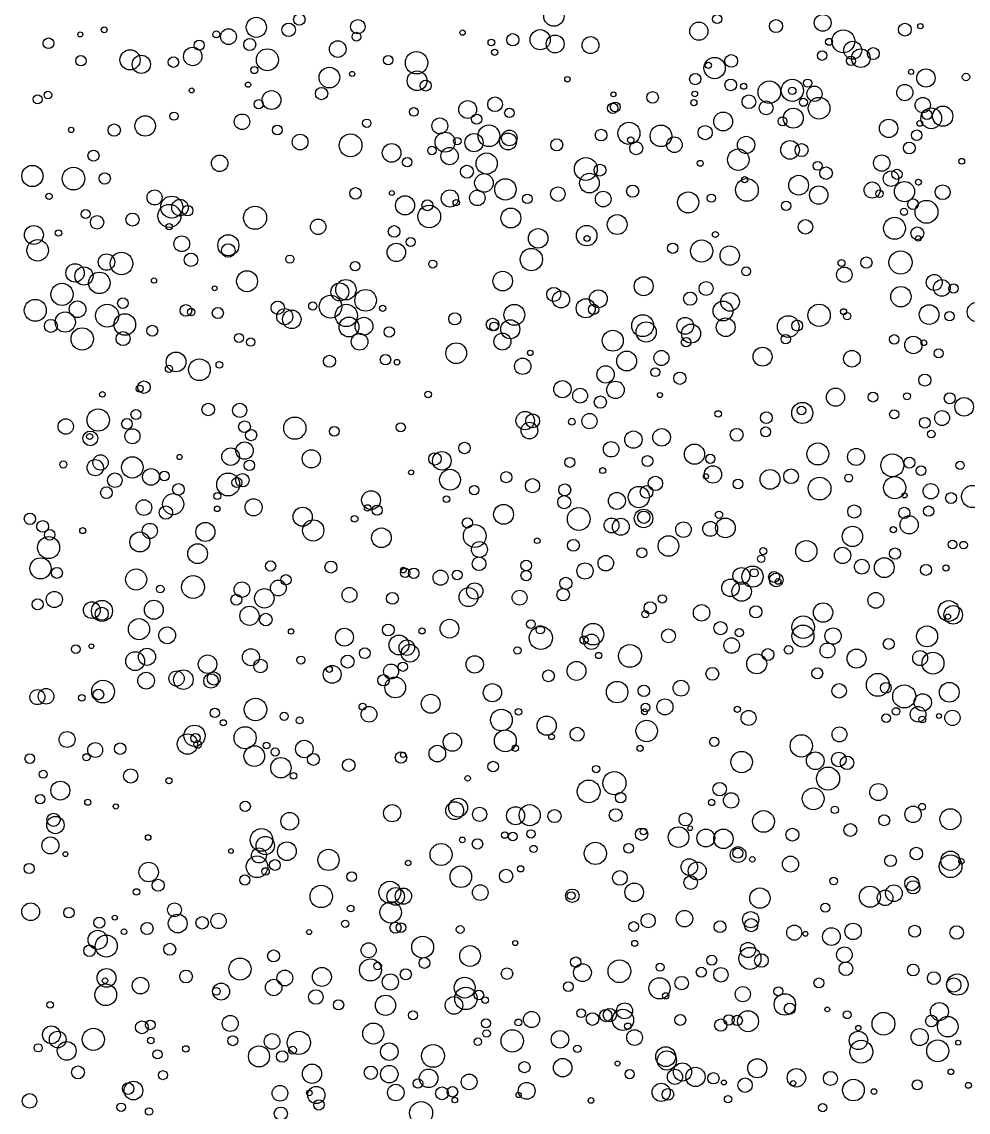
# Model space of a CAD drawing. Extents: x -296 to 296, y -196 to 196.
# Drawn here: x -295.4 to -234.3, y -147.5 to -77.1 of the extents above; entities that cross this region are included whole.
import ezdxf

# ---------------------------------------------------------------- set-up
doc = ezdxf.new("R2010")
doc.units = 0

msp = doc.modelspace()

# ---------------------------------------------------------------- linework, layer by layer
at = {"layer": 'VIA'}
for centre, radius in [((-261.052, -76.7116), 0.6558), ((-280.2837, -77.437), 0.6508), ((-277.5054, -76.9248), 0.3732), ((-250.4992, -76.9057), 0.2925), ((-243.6789, -77.1498), 0.5414), ((-290.1141, -77.5987), 0.1891), ((-278.1955, -77.5995), 0.4357), ((-273.725, -77.3935), 0.4647), ((-251.6839, -77.6863), 0.5899), ((-246.697, -77.3567), 0.4236), ((-238.3667, -77.5847), 0.4145), ((-237.363, -77.3611), 0.1712), ((-293.7152, -78.4671), 0.3453), ((-291.6612, -77.8942), 0.1612), ((-282.8682, -77.8953), 0.2238), ((-282.0823, -78.0384), 0.5139), ((-280.7096, -78.5439), 0.3891), ((-273.8162, -78.0394), 0.2805), ((-266.9517, -77.7783), 0.1738), ((-265.0919, -78.4187), 0.2184), ((-263.705, -78.2379), 0.3934), ((-261.9392, -78.2352), 0.6516), ((-260.9723, -78.5109), 0.5771), ((-258.682, -78.5835), 0.5451), ((-243.2682, -78.3735), 0.225), ((-242.3485, -78.3352), 0.7386), ((-288.444, -79.5368), 0.6522), ((-284.3931, -79.3175), 0.5968), ((-283.9789, -78.5869), 0.3275), ((-279.5725, -79.5332), 0.7108), ((-275.0228, -78.8377), 0.5384), ((-264.8765, -79.0518), 0.2054), ((-241.7399, -78.9148), 0.5807), ((-241.2147, -79.4298), 0.5997), ((-240.4081, -79.1305), 0.3829), ((-291.6212, -79.5934), 0.3385), ((-287.7125, -79.8264), 0.5893), ((-285.6432, -79.6814), 0.3407), ((-271.7558, -79.5596), 0.3032), ((-269.9312, -79.7296), 0.7215), ((-250.6682, -80.0648), 0.6896), ((-249.5932, -79.6075), 0.4118), ((-243.7158, -79.2632), 0.3064), ((-241.8466, -79.6026), 0.2957), ((-280.4118, -80.1963), 0.2316), ((-275.5641, -80.6834), 0.6668), ((-274.09, -80.4468), 0.1628), ((-269.8959, -80.8896), 0.6371), ((-251.0686, -79.8893), 0.204), ((-237.967, -80.314), 0.1657), ((-237.0038, -80.71), 0.5933), ((-280.8184, -81.1409), 0.1687), ((-269.336, -81.2004), 0.3557), ((-260.1741, -80.7862), 0.1755), ((-251.9149, -80.7781), 0.3662), ((-249.6197, -81.155), 0.3786), ((-247.128, -81.6226), 0.7271), ((-245.6436, -81.5096), 0.7144), ((-244.6539, -81.0479), 0.2645), ((-234.4173, -80.6462), 0.2413), ((-293.7547, -81.8152), 0.2482), ((-284.4611, -81.5147), 0.16), ((-279.3041, -82.1337), 0.6073), ((-276.066, -81.7197), 0.3952), ((-257.207, -81.7649), 0.1624), ((-254.6713, -81.9623), 0.3727), ((-251.9447, -81.7413), 0.183), ((-248.7822, -81.2417), 0.1983), ((-245.6445, -81.5397), 0.2399), ((-244.205, -81.7272), 0.4909), ((-238.3715, -81.6531), 0.5238), ((-294.4254, -82.0927), 0.2921), ((-280.1313, -82.4055), 0.2962), ((-266.6214, -82.7499), 0.5765), ((-264.8522, -82.407), 0.478), ((-257.249, -82.6646), 0.339), ((-257.0898, -82.5801), 0.3174), ((-252.0048, -82.3034), 0.2005), ((-248.443, -82.2443), 0.4443), ((-247.3303, -82.637), 0.4508), ((-244.927, -82.2809), 0.2599), ((-243.9136, -82.6658), 0.7053), ((-237.2075, -82.4592), 0.4946), ((-285.6089, -83.1753), 0.2673), ((-281.2058, -83.5374), 0.5006), ((-270.1006, -82.9037), 0.2814), ((-266.0425, -83.3682), 0.3286), ((-263.9297, -82.968), 0.3045), ((-250.1129, -83.5195), 0.6106), ((-245.5781, -83.3056), 0.6466), ((-236.6642, -83.3118), 0.6726), ((-236.9346, -83.0752), 0.3127), ((-235.9197, -83.1801), 0.6525), ((-289.4673, -84.0755), 0.3957), ((-287.4655, -83.8088), 0.6622), ((-278.9299, -84.0765), 0.3142), ((-273.1492, -83.6341), 0.2711), ((-268.4198, -83.8061), 0.5116), ((-265.2499, -84.445), 0.7014), ((-256.2027, -84.2848), 0.7138), ((-254.136, -84.4499), 0.6964), ((-251.2743, -84.2373), 0.4593), ((-246.2821, -83.5073), 0.2852), ((-239.4185, -83.9659), 0.5934), ((-237.408, -83.6483), 0.1847), ((-292.2508, -84.0636), 0.1743), ((-277.4516, -84.8489), 0.5068), ((-274.1901, -85.0617), 0.7354), ((-268.082, -84.8539), 0.6459), ((-267.2969, -84.7921), 0.2441), ((-266.2177, -84.889), 0.5908), ((-264.0153, -84.8126), 0.546), ((-263.9298, -84.5822), 0.5006), ((-258.0005, -84.4013), 0.3794), ((-256.0881, -84.7204), 0.2106), ((-253.2637, -85.0221), 0.5051), ((-248.6291, -85.0358), 0.5568), ((-237.6024, -84.4068), 0.3414), ((-271.5424, -85.55), 0.6016), ((-268.9317, -85.3933), 0.2754), ((-267.7965, -85.7532), 0.5587), ((-260.8679, -85.0295), 0.387), ((-255.7271, -85.2506), 0.4242), ((-245.7911, -85.3558), 0.6032), ((-245.0439, -85.3686), 0.4238), ((-238.0837, -85.2357), 0.3803), ((-290.8072, -85.7297), 0.3566), ((-282.6559, -86.2197), 0.5332), ((-270.5288, -86.1548), 0.3016), ((-265.3979, -86.2372), 0.6848), ((-258.9868, -86.5917), 0.7406), ((-249.1356, -85.9877), 0.6954), ((-239.8651, -86.2048), 0.528), ((-234.6927, -86.0922), 0.1867), ((-294.7565, -87.0409), 0.6835), ((-292.099, -87.2132), 0.7318), ((-266.6746, -86.7693), 0.4168), ((-258.0777, -86.6646), 0.3805), ((-251.5922, -86.2254), 0.1905), ((-244.0004, -86.3895), 0.2858), ((-243.4597, -86.8625), 0.4056), ((-238.8766, -86.9326), 0.3277), ((-290.0837, -87.1998), 0.3675), ((-265.572, -87.493), 0.6042), ((-264.1824, -87.9115), 0.692), ((-258.7515, -87.5022), 0.6357), ((-248.5766, -87.9427), 0.7357), ((-248.7199, -87.2808), 0.206), ((-245.2351, -87.636), 0.6373), ((-239.2627, -87.215), 0.5033), ((-237.4898, -87.4413), 0.1921), ((-286.8608, -88.4268), 0.4879), ((-273.8732, -88.166), 0.3727), ((-271.5231, -88.1463), 0.1579), ((-267.7746, -88.494), 0.5558), ((-266.0005, -88.4553), 0.5017), ((-260.7956, -88.2138), 0.4739), ((-257.8649, -88.5324), 0.5055), ((-255.9624, -88.0232), 0.3933), ((-252.3752, -88.7506), 0.6813), ((-243.9377, -88.2757), 0.5945), ((-240.4816, -87.9499), 0.521), ((-240.0119, -88.1868), 0.2405), ((-238.3915, -88.0522), 0.6549), ((-235.9292, -88.0886), 0.4787), ((-293.6794, -88.3574), 0.2054), ((-285.7481, -89.0543), 0.7119), ((-285.2222, -89.0845), 0.5333), ((-270.6719, -88.9409), 0.6188), ((-269.2263, -88.9327), 0.3539), ((-267.3628, -88.7631), 0.2071), ((-262.77, -88.5171), 0.3112), ((-250.8715, -88.4753), 0.2673), ((-246.0451, -88.9651), 0.3002), ((-237.8469, -88.8596), 0.3446), ((-236.9723, -89.3565), 0.7394), ((-291.3227, -89.5063), 0.2906), ((-288.2863, -89.8568), 0.4221), ((-285.9009, -89.6178), 0.7442), ((-284.7228, -89.2828), 0.3428), ((-280.3654, -89.7404), 0.7481), ((-269.1064, -89.6575), 0.7323), ((-263.8337, -89.7575), 0.6441), ((-238.4248, -89.3555), 0.2283), ((-290.5772, -90.0341), 0.4343), ((-285.9154, -90.3193), 0.2072), ((-276.2895, -90.3227), 0.4997), ((-256.9619, -90.1802), 0.6399), ((-244.7916, -90.3299), 0.4676), ((-239.0344, -90.4201), 0.7079), ((-294.6609, -90.852), 0.611), ((-293.0692, -90.7259), 0.2099), ((-282.0936, -91.5175), 0.6809), ((-271.3791, -90.6272), 0.3755), ((-262.066, -91.0739), 0.6301), ((-258.9348, -90.893), 0.661), ((-258.9121, -91.0801), 0.1924), ((-250.6166, -90.8227), 0.1944), ((-237.5635, -90.7436), 0.4153), ((-294.4211, -91.8469), 0.6958), ((-285.1024, -91.4234), 0.5078), ((-282.097, -91.8577), 0.4377), ((-271.2358, -91.9788), 0.5946), ((-270.3108, -91.3051), 0.2831), ((-253.371, -91.7117), 0.3325), ((-251.5041, -91.8915), 0.7183), ((-249.6905, -92.1878), 0.6256), ((-237.5026, -91.0759), 0.1789), ((-289.9662, -92.6074), 0.5307), ((-289.0006, -92.6933), 0.727), ((-284.5077, -92.4546), 0.4328), ((-278.1201, -92.4172), 0.2653), ((-262.507, -92.4425), 0.7222), ((-240.8545, -92.6383), 0.3648), ((-238.6472, -92.6312), 0.7469), ((-291.9957, -93.3072), 0.5952), ((-291.4252, -93.5067), 0.5876), ((-273.905, -92.8723), 0.3047), ((-268.8812, -92.7331), 0.2589), ((-248.6256, -93.2059), 0.2899), ((-242.2814, -93.4238), 0.4979), ((-242.4643, -92.6617), 0.2243), ((-290.4278, -93.9486), 0.6949), ((-286.8989, -93.7986), 0.1706), ((-280.8839, -93.8421), 0.676), ((-264.3586, -93.835), 0.6334), ((-255.2483, -94.1668), 0.613), ((-236.4657, -93.9216), 0.5157), ((-292.8432, -94.6959), 0.7176), ((-282.9771, -94.2999), 0.1534), ((-274.889, -94.5328), 0.5802), ((-274.493, -94.389), 0.6586), ((-273.2185, -95.0765), 0.7018), ((-261.0601, -94.693), 0.4545), ((-258.1783, -94.9776), 0.58), ((-251.2159, -94.3147), 0.4507), ((-238.623, -94.842), 0.6582), ((-235.9783, -94.2763), 0.5396), ((-235.2247, -94.3134), 0.299), ((-294.5695, -95.7231), 0.7101), ((-288.9092, -95.2606), 0.3406), ((-275.4881, -95.4861), 0.7336), ((-260.5932, -95.0202), 0.5506), ((-258.9947, -95.5929), 0.6148), ((-252.2473, -94.9714), 0.4251), ((-249.6692, -95.1785), 0.6028), ((-291.8334, -95.6559), 0.5371), ((-289.9237, -96.0653), 0.7449), ((-284.8369, -95.7284), 0.377), ((-284.4984, -95.8366), 0.2418), ((-282.7701, -95.8935), 0.3596), ((-278.9007, -95.5567), 0.4317), ((-278.4486, -96.1307), 0.5187), ((-277.9911, -96.3042), 0.5981), ((-276.6331, -95.4423), 0.2682), ((-274.4662, -96.0548), 0.7213), ((-272.1167, -95.5954), 0.1972), ((-263.6073, -96.0162), 0.6746), ((-258.4844, -95.6649), 0.3354), ((-250.1216, -95.764), 0.6398), ((-243.9075, -96.0428), 0.7222), ((-242.3267, -95.8081), 0.1926), ((-236.8005, -95.9967), 0.6343), ((-235.4795, -96.1038), 0.308), ((-233.7053, -95.8303), 0.6366), ((-293.5611, -96.7283), 0.4179), ((-292.635, -96.4793), 0.6529), ((-288.7809, -96.6391), 0.6961), ((-274.297, -96.7986), 0.643), ((-273.3272, -96.749), 0.5745), ((-267.4529, -96.2751), 0.3911), ((-265.0149, -96.6394), 0.4065), ((-264.9119, -96.7617), 0.283), ((-263.8711, -96.9483), 0.6148), ((-255.3129, -96.7134), 0.7089), ((-255.0905, -97.1208), 0.6545), ((-252.565, -96.7247), 0.5389), ((-249.9476, -96.812), 0.6059), ((-245.9023, -96.7733), 0.7037), ((-245.3307, -96.7079), 0.3532), ((-242.1007, -96.095), 0.2361), ((-291.5368, -97.5733), 0.7225), ((-288.8947, -97.5526), 0.4525), ((-287.0063, -97.0401), 0.3512), ((-281.4031, -97.5041), 0.2947), ((-273.6074, -97.753), 0.5394), ((-271.6939, -97.1175), 0.3383), ((-264.3797, -97.7405), 0.5499), ((-257.244, -97.6859), 0.6775), ((-252.1889, -97.228), 0.616), ((-280.6497, -97.7761), 0.2714), ((-267.3649, -98.4931), 0.672), ((-252.5123, -97.7826), 0.3042), ((-246.0629, -97.5927), 0.3029), ((-239.0572, -97.5991), 0.3049), ((-237.8153, -97.9608), 0.5627), ((-237.1487, -97.8187), 0.1836), ((-285.4739, -99.0601), 0.6382), ((-275.5547, -99.0174), 0.3873), ((-271.9345, -98.9112), 0.3365), ((-262.5797, -98.4732), 0.1772), ((-256.3448, -98.9994), 0.6421), ((-254.1031, -98.8031), 0.4866), ((-247.5644, -98.7172), 0.6099), ((-241.7872, -98.8499), 0.5408), ((-236.1803, -98.5039), 0.2928), ((-285.929, -99.501), 0.2345), ((-283.9657, -99.5589), 0.7034), ((-282.6746, -99.2499), 0.2151), ((-271.192, -99.0746), 0.1848), ((-263.0693, -99.3381), 0.5285), ((-257.7102, -99.8672), 0.5588), ((-254.4946, -99.7209), 0.2873), ((-252.912, -100.1156), 0.396), ((-237.0809, -100.229), 0.3914), ((-287.827, -100.7843), 0.2257), ((-287.5464, -100.6897), 0.4049), ((-260.502, -100.8159), 0.5564), ((-257.0717, -100.863), 0.5628), ((-242.8466, -101.3342), 0.5875), ((-290.2307, -101.1554), 0.1794), ((-269.1775, -101.1601), 0.2141), ((-259.3546, -101.2392), 0.48), ((-258.0502, -101.6532), 0.3958), ((-254.1986, -101.1986), 0.1634), ((-240.4258, -101.3308), 0.3184), ((-238.2311, -101.2753), 0.2231), ((-235.4655, -101.4043), 0.3575), ((-234.5357, -101.9594), 0.5972), ((-290.5028, -102.813), 0.7213), ((-288.0639, -102.4576), 0.3218), ((-283.3903, -102.1316), 0.4083), ((-281.3559, -102.1908), 0.4601), ((-244.9999, -102.3541), 0.6825), ((-245.0449, -102.1997), 0.2743), ((-239.0575, -102.4415), 0.2933), ((-292.6018, -103.2315), 0.4972), ((-288.645, -103.0589), 0.3449), ((-281.0468, -103.2471), 0.3789), ((-277.7958, -103.3363), 0.7163), ((-262.9073, -102.8463), 0.5945), ((-262.4238, -102.8667), 0.4486), ((-259.8907, -102.9194), 0.2181), ((-258.7503, -102.8788), 0.4937), ((-250.4342, -102.4139), 0.2062), ((-247.3233, -102.6603), 0.3813), ((-237.0809, -102.9875), 0.3489), ((-235.9608, -102.6846), 0.4793), ((-291.0094, -103.9998), 0.4773), ((-288.2924, -103.86), 0.4882), ((-280.622, -103.7845), 0.3622), ((-275.246, -103.5369), 0.3157), ((-270.952, -103.2827), 0.299), ((-262.6354, -103.4924), 0.5381), ((-255.911, -104.0782), 0.5585), ((-254.0908, -103.9289), 0.5697), ((-249.2371, -103.7656), 0.4171), ((-247.3659, -103.5751), 0.3206), ((-236.6621, -103.7205), 0.2481), ((-291.0554, -103.8756), 0.1946), ((-281.0446, -104.786), 0.5612), ((-266.8282, -104.6187), 0.3717), ((-257.3542, -104.7007), 0.4989), ((-281.9467, -105.177), 0.5693), ((-276.7251, -105.3183), 0.5888), ((-268.7368, -105.3235), 0.3997), ((-268.2921, -105.4487), 0.6016), ((-251.9672, -105.0165), 0.6529), ((-243.9925, -105.0035), 0.7119), ((-241.5207, -105.1937), 0.5525), ((-292.7562, -105.6893), 0.2313), ((-290.6977, -105.8904), 0.5263), ((-290.3526, -105.553), 0.495), ((-288.2978, -105.8746), 0.6921), ((-285.2438, -105.1985), 0.1666), ((-280.7323, -105.737), 0.3406), ((-260.0219, -105.5491), 0.3208), ((-255.0068, -105.461), 0.3501), ((-250.9442, -105.3202), 0.2977), ((-239.1809, -105.7399), 0.7358), ((-238.0719, -105.5633), 0.3551), ((-234.8022, -105.7402), 0.2714), ((-289.4269, -106.6983), 0.4715), ((-287.0921, -106.4856), 0.5385), ((-286.2217, -106.4283), 0.3088), ((-282.102, -106.9752), 0.7395), ((-281.1822, -106.702), 0.4359), ((-270.2801, -106.1883), 0.1591), ((-267.7674, -106.6683), 0.6727), ((-264.1312, -106.5052), 0.36), ((-257.8952, -106.0767), 0.1926), ((-251.2282, -106.4446), 0.1646), ((-250.776, -106.329), 0.5623), ((-247.0836, -106.6486), 0.6409), ((-245.7246, -106.4462), 0.4749), ((-241.9974, -106.5617), 0.2531), ((-237.3191, -106.0852), 0.312), ((-285.3158, -107.2962), 0.3774), ((-281.5358, -106.8555), 0.3248), ((-266.2004, -107.3398), 0.298), ((-262.4323, -107.0555), 0.4599), ((-260.3474, -107.3233), 0.3842), ((-255.0615, -107.4566), 0.4106), ((-254.4891, -106.9064), 0.4626), ((-249.1575, -106.9441), 0.3171), ((-243.8767, -107.243), 0.7339), ((-239.0263, -107.1851), 0.7206), ((-236.6909, -107.4121), 0.4968), ((-233.9888, -107.7538), 0.716), ((-289.9716, -107.505), 0.3779), ((-285.6586, -108.2479), 0.6842), ((-282.8086, -107.7219), 0.2267), ((-272.8704, -107.9867), 0.6093), ((-267.9912, -107.9202), 0.2115), ((-260.3862, -108.1177), 0.4214), ((-256.9805, -108.0379), 0.5474), ((-255.563, -107.7883), 0.6869), ((-238.3866, -107.681), 0.1643), ((-235.3802, -107.8503), 0.3513), ((-287.5522, -108.4713), 0.5038), ((-286.131, -108.7909), 0.4306), ((-282.8128, -108.547), 0.181), ((-280.4603, -108.452), 0.5524), ((-277.2894, -109.0608), 0.6167), ((-273.0924, -108.4888), 0.2077), ((-272.4703, -108.632), 0.3296), ((-264.3051, -108.9053), 0.6407), ((-259.4445, -109.206), 0.736), ((-241.637, -108.7211), 0.4256), ((-238.4074, -108.8129), 0.3606), ((-236.8304, -108.6986), 0.3331), ((-294.9151, -109.1935), 0.3649), ((-273.9331, -109.197), 0.2167), ((-266.6433, -109.4583), 0.3305), ((-257.3286, -109.6249), 0.4794), ((-256.7261, -109.7106), 0.548), ((-255.2569, -109.1698), 0.5996), ((-255.2473, -109.0886), 0.399), ((-250.3795, -108.9287), 0.2355), ((-249.9644, -109.7821), 0.6368), ((-238.0895, -109.5833), 0.5869), ((-294.0903, -109.6865), 0.3792), ((-293.6372, -110.2304), 0.3407), ((-291.4999, -109.9571), 0.197), ((-287.1645, -109.9777), 0.4907), ((-283.5782, -110.0455), 0.6148), ((-276.6048, -109.946), 0.686), ((-272.1982, -110.4225), 0.6346), ((-266.164, -110.3037), 0.7388), ((-252.6805, -109.8918), 0.5004), ((-250.9489, -109.8434), 0.4789), ((-241.758, -110.3301), 0.6582), ((-239.1174, -109.8999), 0.2045), ((-293.7125, -111.0542), 0.712), ((-287.8132, -110.6922), 0.6462), ((-262.1294, -110.6112), 0.1801), ((-259.789, -110.9075), 0.3833), ((-253.6459, -110.9502), 0.6653), ((-244.735, -111.2816), 0.6854), ((-235.2881, -110.8573), 0.2741), ((-284.0773, -111.4463), 0.6387), ((-265.8635, -111.1762), 0.5153), ((-255.3682, -111.3873), 0.321), ((-247.519, -111.2848), 0.2267), ((-242.3942, -111.5629), 0.5258), ((-239.0085, -111.4406), 0.3612), ((-234.5701, -110.8938), 0.242), ((-294.2311, -112.3975), 0.6825), ((-279.3601, -112.2444), 0.3284), ((-275.4678, -112.3145), 0.3865), ((-265.8919, -112.0942), 0.4437), ((-262.8411, -112.2131), 0.347), ((-257.696, -112.0639), 0.5019), ((-247.6552, -111.7763), 0.2344), ((-241.1493, -112.2891), 0.479), ((-239.6988, -112.3502), 0.6411), ((-293.1721, -112.6867), 0.356), ((-288.0519, -113.1154), 0.6827), ((-270.6664, -112.6924), 0.3017), ((-270.7817, -112.5068), 0.1851), ((-270.1118, -112.7141), 0.3387), ((-268.3762, -113), 0.4871), ((-267.3028, -112.8227), 0.315), ((-262.847, -112.8634), 0.3349), ((-259.0429, -112.5647), 0.5255), ((-248.9355, -112.8835), 0.5405), ((-248.2107, -112.9292), 0.6843), ((-248.1106, -112.687), 0.2653), ((-246.823, -112.9531), 0.3512), ((-246.6795, -113.1453), 0.4461), ((-237.0048, -112.493), 0.3553), ((-235.7124, -112.3738), 0.1962), ((-284.3719, -113.6064), 0.7385), ((-281.2159, -113.7723), 0.5044), ((-278.8629, -113.6623), 0.513), ((-278.3695, -113.1318), 0.3317), ((-266.1671, -113.8572), 0.5249), ((-260.2851, -113.3624), 0.3919), ((-249.6357, -113.6544), 0.5664), ((-248.9169, -113.8957), 0.6261), ((-246.5614, -113.2407), 0.1862), ((-293.3392, -114.4064), 0.5233), ((-286.4904, -113.7325), 0.2437), ((-281.5707, -114.4257), 0.3537), ((-279.7665, -114.3333), 0.6268), ((-274.2633, -114.1151), 0.4825), ((-271.4863, -114.3376), 0.3826), ((-266.5711, -114.2568), 0.6135), ((-263.2685, -114.2896), 0.4804), ((-260.4502, -114.0973), 0.4014), ((-254.0436, -114.3674), 0.2674), ((-240.2411, -114.4609), 0.5124), ((-294.4169, -114.7191), 0.3603), ((-290.9183, -115.0926), 0.5435), ((-290.2578, -115.1462), 0.6804), ((-286.9091, -115.0684), 0.6126), ((-280.727, -115.4611), 0.6188), ((-254.8304, -114.9441), 0.3922), ((-251.5084, -115.2694), 0.5299), ((-247.9963, -115.2065), 0.393), ((-243.6546, -115.2513), 0.6254), ((-235.5349, -115.1504), 0.6737), ((-235.2435, -115.3994), 0.5987), ((-290.2707, -115.3327), 0.4203), ((-279.6666, -115.7053), 0.404), ((-255.1422, -115.3573), 0.2287), ((-244.937, -116.1989), 0.7279), ((-235.5889, -115.5169), 0.1753), ((-287.8665, -116.3258), 0.6826), ((-286.0489, -116.7215), 0.5424), ((-271.7558, -116.3748), 0.3827), ((-269.579, -116.4364), 0.2003), ((-267.8017, -116.2924), 0.6069), ((-262.5384, -116.0037), 0.2845), ((-261.8966, -116.8941), 0.7493), ((-261.9301, -116.3635), 0.272), ((-258.5213, -116.6482), 0.6934), ((-250.286, -116.2632), 0.4236), ((-244.9547, -116.7707), 0.7129), ((-243.011, -116.7711), 0.5284), ((-236.9313, -116.7917), 0.678), ((-278.0386, -116.4742), 0.1755), ((-274.5898, -116.8438), 0.5782), ((-271.0667, -117.3443), 0.6418), ((-259.1027, -117.0296), 0.2619), ((-258.622, -117.1403), 0.4925), ((-253.6478, -116.7623), 0.4487), ((-249.566, -117.3838), 0.5018), ((-249.0632, -116.5523), 0.2652), ((-239.4099, -117.282), 0.3509), ((-291.9577, -117.6194), 0.2809), ((-290.9408, -117.4291), 0.1522), ((-287.3522, -118.1114), 0.5519), ((-280.632, -118.143), 0.5477), ((-273.2762, -117.8814), 0.3454), ((-270.5596, -117.5217), 0.5017), ((-270.3499, -117.8806), 0.5699), ((-263.4098, -117.7052), 0.2359), ((-256.137, -118.0535), 0.7371), ((-247.2203, -117.9694), 0.3866), ((-245.8795, -117.6643), 0.2789), ((-243.3674, -117.7046), 0.4833), ((-241.4897, -118.2278), 0.615), ((-288.1155, -118.3903), 0.6105), ((-283.4368, -118.5885), 0.596), ((-280.0156, -118.7017), 0.4402), ((-277.4052, -118.3251), 0.2593), ((-274.3823, -118.4224), 0.4216), ((-266.1715, -118.6002), 0.5608), ((-258.1582, -118.0277), 0.1999), ((-247.9437, -118.5682), 0.6439), ((-237.3806, -118.1963), 0.4825), ((-236.5506, -118.5238), 0.7063), ((-285.4376, -119.5146), 0.4934), ((-284.9984, -119.5855), 0.6311), ((-275.3832, -119.2454), 0.5777), ((-275.5727, -118.9289), 0.2001), ((-271.5755, -119.0611), 0.4836), ((-270.8112, -118.752), 0.2994), ((-261.4028, -119.3419), 0.38), ((-259.5916, -119.0238), 0.6117), ((-250.8116, -119.2114), 0.4143), ((-244.0325, -119.1808), 0.3528), ((-290.1914, -120.3602), 0.7339), ((-287.407, -119.6523), 0.5404), ((-283.2139, -119.6704), 0.4682), ((-283.0382, -119.5139), 0.422), ((-272.063, -119.6309), 0.3664), ((-271.3084, -120.0926), 0.6722), ((-256.9641, -120.3942), 0.6941), ((-252.8339, -120.1402), 0.5094), ((-240.1182, -119.9228), 0.7399), ((-239.5974, -120.1185), 0.3517), ((-235.4981, -120.403), 0.6372), ((-294.4316, -120.7177), 0.4836), ((-293.8746, -120.6641), 0.5068), ((-290.4889, -120.5418), 0.3422), ((-265.025, -120.4328), 0.5886), ((-255.2384, -120.3065), 0.3712), ((-242.615, -120.3104), 0.4711), ((-238.4113, -120.672), 0.7448), ((-291.5564, -120.7582), 0.2158), ((-280.3376, -121.5149), 0.7256), ((-273.4184, -121.327), 0.2265), ((-269.0127, -121.144), 0.6112), ((-255.1364, -121.3834), 0.2799), ((-253.8751, -121.3479), 0.5191), ((-237.2127, -121.0541), 0.5606), ((-282.9716, -121.7345), 0.3006), ((-278.4859, -121.9564), 0.2651), ((-272.9995, -121.8251), 0.5083), ((-264.4458, -122.1955), 0.702), ((-263.3471, -121.6604), 0.2127), ((-255.195, -121.6654), 0.1918), ((-249.2023, -121.5068), 0.203), ((-248.4719, -122.0615), 0.4831), ((-239.5726, -122.0794), 0.2828), ((-238.9397, -121.6416), 0.2439), ((-237.5143, -121.8258), 0.5058), ((-236.165, -121.9394), 0.1577), ((-235.2929, -122.0569), 0.4944), ((-284.2777, -123.2147), 0.6866), ((-282.4219, -122.3763), 0.1999), ((-277.483, -122.2176), 0.2193), ((-261.5166, -122.5592), 0.6219), ((-255.0553, -122.9025), 0.6956), ((-237.2399, -122.1618), 0.2182), ((-292.5156, -123.455), 0.5156), ((-284.7355, -123.7458), 0.6594), ((-284.2112, -123.3664), 0.2971), ((-281.0066, -123.3464), 0.7146), ((-267.6084, -123.6196), 0.5935), ((-264.1885, -123.5431), 0.7086), ((-261.2041, -123.2753), 0.184), ((-259.5545, -123.1171), 0.4511), ((-245.0605, -123.87), 0.724), ((-242.5954, -123.1265), 0.4819), ((-290.6996, -124.1308), 0.4811), ((-289.088, -124.0472), 0.3705), ((-284.0673, -123.7784), 0.2467), ((-280.4166, -124.528), 0.6671), ((-279.6193, -123.8401), 0.2162), ((-279.0699, -124.2621), 0.2609), ((-277.1771, -124.0689), 0.5668), ((-268.5855, -124.3646), 0.5382), ((-263.5411, -124.018), 0.2028), ((-255.4816, -124.0245), 0.1967), ((-250.6912, -123.6042), 0.2941), ((-294.925, -124.6964), 0.3118), ((-291.2624, -124.5999), 0.2284), ((-278.6955, -125.2804), 0.6611), ((-276.5928, -124.7415), 0.3831), ((-274.3117, -125.1151), 0.4063), ((-270.9358, -124.6192), 0.3703), ((-270.7952, -124.447), 0.1699), ((-248.9162, -124.9147), 0.6933), ((-244.1574, -124.8281), 0.5691), ((-242.6384, -124.7459), 0.4734), ((-242.1039, -124.9599), 0.4371), ((-288.4021, -125.8117), 0.4584), ((-264.9732, -125.2039), 0.3437), ((-258.3211, -125.3638), 0.2347), ((-243.3316, -125.9807), 0.7472), ((-294.0589, -125.6991), 0.2537), ((-285.934, -126.1223), 0.201), ((-277.8857, -125.8003), 0.2118), ((-266.6273, -125.9674), 0.1762), ((-258.8074, -126.813), 0.736), ((-257.1389, -126.2726), 0.7472), ((-292.9524, -126.7571), 0.611), ((-250.3373, -126.6639), 0.4346), ((-244.2904, -127.2832), 0.7056), ((-240.0834, -126.8498), 0.5505), ((-294.251, -127.3069), 0.3034), ((-291.1743, -127.5075), 0.1988), ((-281.0012, -127.7733), 0.3324), ((-267.4607, -128.049), 0.5772), ((-267.2411, -127.857), 0.61), ((-256.7408, -127.213), 0.336), ((-250.8551, -127.5223), 0.2076), ((-249.5979, -127.3874), 0.4942), ((-293.3952, -128.6407), 0.4261), ((-289.3672, -127.7796), 0.1673), ((-278.1262, -128.7384), 0.5713), ((-271.5028, -128.2172), 0.5574), ((-265.8519, -128.2906), 0.4606), ((-263.5265, -128.3789), 0.5828), ((-262.6141, -128.3464), 0.6833), ((-261.014, -128.4041), 0.4244), ((-257.0604, -128.3368), 0.4114), ((-252.5409, -128.6195), 0.4185), ((-247.504, -128.7485), 0.7047), ((-242.8959, -128.0059), 0.2377), ((-237.8354, -128.2919), 0.5299), ((-237.2507, -127.8051), 0.2221), ((-235.4243, -128.6045), 0.6787), ((-293.2704, -128.9801), 0.5595), ((-241.8895, -129.3061), 0.4139), ((-239.7054, -128.6722), 0.3554), ((-287.272, -129.7852), 0.179), ((-279.9507, -129.9476), 0.7317), ((-264.2275, -129.6346), 0.2062), ((-263.7034, -129.7249), 0.2787), ((-262.5305, -129.5554), 0.2677), ((-255.3829, -129.5793), 0.3983), ((-255.2565, -129.4038), 0.2087), ((-252.9964, -129.7651), 0.6668), ((-252.2452, -129.1878), 0.1506), ((-251.2325, -129.8226), 0.5762), ((-250.0948, -129.8723), 0.6283), ((-245.6366, -129.6029), 0.4171), ((-293.596, -130.2995), 0.5509), ((-279.7055, -130.3072), 0.5914), ((-278.3071, -130.6746), 0.6041), ((-268.3387, -130.8857), 0.7139), ((-266.971, -129.9426), 0.1834), ((-265.9895, -130.2065), 0.3352), ((-262.3683, -130.5249), 0.2309), ((-258.3688, -130.8167), 0.718), ((-256.2155, -130.4865), 0.3124), ((-292.6239, -130.8644), 0.158), ((-281.9236, -130.6605), 0.1528), ((-280.2391, -131.6773), 0.6982), ((-280.1169, -130.9476), 0.4841), ((-275.6189, -131.233), 0.6888), ((-249.1439, -130.8945), 0.5051), ((-249.1626, -130.8069), 0.3262), ((-248.2277, -131.1964), 0.1755), ((-245.7596, -131.507), 0.5181), ((-239.2952, -131.2903), 0.3805), ((-237.629, -130.8251), 0.4055), ((-235.4117, -131.6463), 0.731), ((-235.4219, -131.2878), 0.6224), ((-294.9664, -131.7877), 0.3299), ((-287.2414, -132.0203), 0.6289), ((-279.686, -131.9789), 0.2409), ((-279.0822, -131.5647), 0.3492), ((-270.4703, -131.4332), 0.1764), ((-267.0661, -132.3231), 0.6975), ((-263.1984, -131.8116), 0.2032), ((-252.3015, -131.6984), 0.5342), ((-251.7899, -131.9601), 0.5839), ((-234.7112, -131.3302), 0.1771), ((-281.0275, -132.534), 0.3287), ((-274.1215, -132.3128), 0.3149), ((-264.1384, -132.2772), 0.4337), ((-256.7874, -132.401), 0.4764), ((-252.2114, -132.6967), 0.44), ((-242.974, -132.6031), 0.2499), ((-237.9167, -132.7595), 0.4639), ((-288.0287, -133.3016), 0.2058), ((-286.6271, -132.8741), 0.3898), ((-276.0906, -133.5948), 0.7232), ((-271.6539, -133.3281), 0.7097), ((-271.2777, -133.5965), 0.5695), ((-270.7786, -133.575), 0.5244), ((-265.8091, -133.3476), 0.5082), ((-259.8631, -133.5495), 0.4342), ((-255.862, -133.3264), 0.5983), ((-247.7357, -133.7044), 0.6573), ((-240.6273, -133.6132), 0.6811), ((-239.0753, -133.387), 0.536), ((-237.8247, -133.0081), 0.4293), ((-259.9343, -133.5483), 0.2513), ((-239.647, -133.6873), 0.5039), ((-294.8678, -134.584), 0.5741), ((-292.3991, -134.6446), 0.3366), ((-285.5725, -134.4582), 0.4523), ((-274.1853, -134.3745), 0.2132), ((-271.6013, -134.6209), 0.6924), ((-252.6111, -135.0297), 0.5318), ((-243.5043, -134.3225), 0.2894), ((-290.4325, -135.2869), 0.3556), ((-289.4329, -134.9638), 0.1597), ((-287.3473, -135.6713), 0.3932), ((-285.3651, -135.3472), 0.6063), ((-283.7831, -135.3022), 0.4058), ((-282.7256, -135.1819), 0.4955), ((-274.5363, -135.3623), 0.2324), ((-271.2904, -135.617), 0.3602), ((-255.8949, -135.5392), 0.3157), ((-254.9577, -135.1639), 0.4618), ((-250.3133, -135.5512), 0.3849), ((-248.3342, -135.0975), 0.5199), ((-248.3025, -135.4534), 0.4309), ((-290.5382, -136.3993), 0.6171), ((-288.8345, -135.8746), 0.1825), ((-276.874, -135.9002), 0.1594), ((-270.9341, -135.6081), 0.312), ((-267.1074, -135.7313), 0.2514), ((-245.5193, -135.935), 0.487), ((-244.7954, -136.0107), 0.1564), ((-243.1136, -136.1933), 0.5717), ((-241.7148, -135.8561), 0.5323), ((-237.7343, -135.8404), 0.3858), ((-235.0243, -135.9263), 0.4381), ((-289.981, -136.8004), 0.7122), ((-285.8793, -137.0097), 0.3839), ((-273.0229, -137.0748), 0.4859), ((-269.5349, -136.8699), 0.7059), ((-263.5463, -136.6119), 0.1646), ((-255.829, -136.6305), 0.1958), ((-248.5087, -137.0579), 0.4914), ((-291.0655, -137.1039), 0.3733), ((-279.1644, -137.4417), 0.3875), ((-266.4699, -137.4468), 0.6703), ((-248.3832, -137.6022), 0.7167), ((-247.6397, -137.7354), 0.4394), ((-242.2741, -137.3642), 0.5017), ((-281.3408, -138.2895), 0.7138), ((-272.9055, -138.3447), 0.7129), ((-272.4492, -138.0935), 0.2457), ((-269.417, -137.8899), 0.3527), ((-259.64, -137.8447), 0.336), ((-259.2053, -138.5207), 0.5733), ((-256.8172, -138.4264), 0.7361), ((-254.1891, -138.1676), 0.2596), ((-250.8502, -137.7162), 0.3205), ((-242.1739, -138.2664), 0.4441), ((-237.8263, -138.3504), 0.3779), ((-289.9663, -138.8575), 0.6067), ((-284.823, -138.7685), 0.4127), ((-278.4396, -138.8666), 0.5101), ((-276.0451, -138.7964), 0.6116), ((-271.6197, -139.1257), 0.5217), ((-270.6217, -138.628), 0.3595), ((-264.0844, -138.5871), 0.3711), ((-252.7898, -139.1945), 0.4362), ((-251.5221, -138.4936), 0.3247), ((-250.2527, -138.657), 0.4688), ((-236.4969, -138.8762), 0.4113), ((-234.9717, -139.288), 0.689), ((-290.0144, -139.9528), 0.6992), ((-290.0645, -139.0395), 0.1746), ((-287.7675, -139.3562), 0.5359), ((-282.8662, -139.7268), 0.2496), ((-282.5606, -139.7441), 0.5464), ((-279.1634, -139.4805), 0.5301), ((-266.8179, -139.4886), 0.6743), ((-266.7399, -140.1886), 0.7225), ((-260.1232, -139.4234), 0.3153), ((-254.2242, -139.5311), 0.6842), ((-248.839, -139.9071), 0.4892), ((-246.5407, -139.7239), 0.2902), ((-243.9252, -139.1818), 0.3189), ((-235.2076, -139.3171), 0.4634), ((-276.4341, -140.0937), 0.4705), ((-271.9367, -140.629), 0.6554), ((-267.5083, -140.6331), 0.5715), ((-265.8999, -139.9652), 0.311), ((-265.49, -140.2945), 0.2133), ((-253.8263, -140.0168), 0.2009), ((-246.1257, -140.5773), 0.6915), ((-293.6085, -140.5955), 0.214), ((-274.9688, -140.5978), 0.331), ((-259.2936, -141.1452), 0.2806), ((-257.6962, -141.2932), 0.3984), ((-257.4389, -141.2615), 0.4262), ((-256.587, -141.5713), 0.6896), ((-256.4836, -140.9889), 0.514), ((-245.8066, -140.8478), 0.3575), ((-243.3803, -140.8987), 0.1526), ((-236.1365, -141.0356), 0.5837), ((-287.1341, -141.8967), 0.3091), ((-281.9694, -141.8051), 0.5174), ((-270.1627, -141.28), 0.2907), ((-265.4367, -141.7921), 0.2879), ((-263.3488, -141.7348), 0.2182), ((-262.4957, -141.5447), 0.5214), ((-258.5576, -141.5193), 0.4075), ((-252.8848, -141.5749), 0.3503), ((-250.268, -141.9122), 0.3975), ((-249.7378, -141.572), 0.3367), ((-249.205, -141.6113), 0.3341), ((-248.5016, -141.6596), 0.6756), ((-242.095, -141.24), 0.2523), ((-239.7493, -141.8256), 0.7371), ((-236.6537, -141.6441), 0.3766), ((-235.597, -142.0086), 0.6638), ((-293.5262, -142.5393), 0.5761), ((-293.1227, -142.8444), 0.5397), ((-290.8155, -142.83), 0.7203), ((-287.6802, -142.0589), 0.4144), ((-277.5367, -143.053), 0.7474), ((-272.7266, -142.4554), 0.6809), ((-265.4002, -142.4522), 0.2432), ((-263.7419, -142.9326), 0.7246), ((-260.6559, -142.8322), 0.5647), ((-256.2794, -141.9832), 0.2073), ((-255.8392, -142.7135), 0.5089), ((-241.3703, -142.8998), 0.5922), ((-241.3812, -142.1016), 0.1744), ((-237.4121, -142.682), 0.5516), ((-292.5402, -143.5772), 0.6071), ((-287.1083, -142.903), 0.2079), ((-281.8045, -142.9192), 0.3214), ((-279.2642, -142.966), 0.504), ((-265.9648, -142.9816), 0.2416), ((-241.1865, -143.6318), 0.7403), ((-236.2435, -143.5725), 0.7122), ((-234.9171, -143.0442), 0.1608), ((-294.3853, -143.3798), 0.2609), ((-286.6732, -143.7989), 0.2998), ((-284.8397, -143.448), 0.2083), ((-280.1128, -143.9301), 0.68), ((-278.6106, -143.9349), 0.3717), ((-277.943, -143.5278), 0.2497), ((-271.6877, -143.6267), 0.5705), ((-268.8624, -143.8983), 0.7394), ((-259.5355, -143.4388), 0.2391), ((-253.8269, -143.9498), 0.6453), ((-253.7491, -144.1951), 0.6215), ((-276.6873, -145.0522), 0.6208), ((-262.9542, -144.6296), 0.3598), ((-260.4846, -144.6601), 0.5968), ((-256.9378, -144.393), 0.1595), ((-252.7396, -144.9352), 0.5864), ((-247.9051, -144.6994), 0.6176), ((-291.8071, -144.9661), 0.4173), ((-286.3233, -145.145), 0.2917), ((-272.8833, -144.9883), 0.4287), ((-271.69, -145.0812), 0.563), ((-269.1494, -145.3479), 0.6003), ((-266.5293, -145.5798), 0.5082), ((-256.1545, -145.0811), 0.2982), ((-253.2265, -145.2551), 0.489), ((-251.9023, -145.2568), 0.6234), ((-250.7446, -145.3491), 0.3662), ((-245.3751, -145.3122), 0.5984), ((-243.1764, -145.3561), 0.4556), ((-235.3954, -144.9272), 0.1845), ((-288.5645, -146.0158), 0.3738), ((-288.2266, -146.1391), 0.6013), ((-278.7554, -146.3115), 0.5052), ((-271.2711, -146.2689), 0.5342), ((-269.8361, -145.6823), 0.3061), ((-262.8092, -146.1559), 0.5452), ((-254.119, -146.2546), 0.5859), ((-250.0624, -145.6198), 0.16), ((-248.6935, -145.791), 0.4654), ((-245.5925, -145.6638), 0.1691), ((-241.6903, -146.1075), 0.6986), ((-237.5645, -145.7691), 0.324), ((-234.262, -145.802), 0.1909), ((-294.9399, -146.8063), 0.4708), ((-276.8609, -146.293), 0.1773), ((-276.4094, -146.4272), 0.5552), ((-268.2824, -146.3205), 0.4167), ((-267.6099, -146.2176), 0.3391), ((-263.3303, -146.43), 0.1681), ((-253.6816, -146.3856), 0.3746), ((-249.7967, -146.6965), 0.2369), ((-240.362, -146.2087), 0.1855), ((-289.0219, -147.2216), 0.2732), ((-287.2147, -147.4936), 0.2417), ((-278.6965, -147.6285), 0.4266), ((-276.2369, -147.0656), 0.3376), ((-269.6316, -147.5861), 0.7434), ((-267.4556, -146.7533), 0.1799), ((-258.6563, -146.7786), 0.1812), ((-243.6835, -147.2476), 0.2638)]:
    msp.add_circle(centre, radius, dxfattribs=at)

doc.saveas('drawing.dxf')
